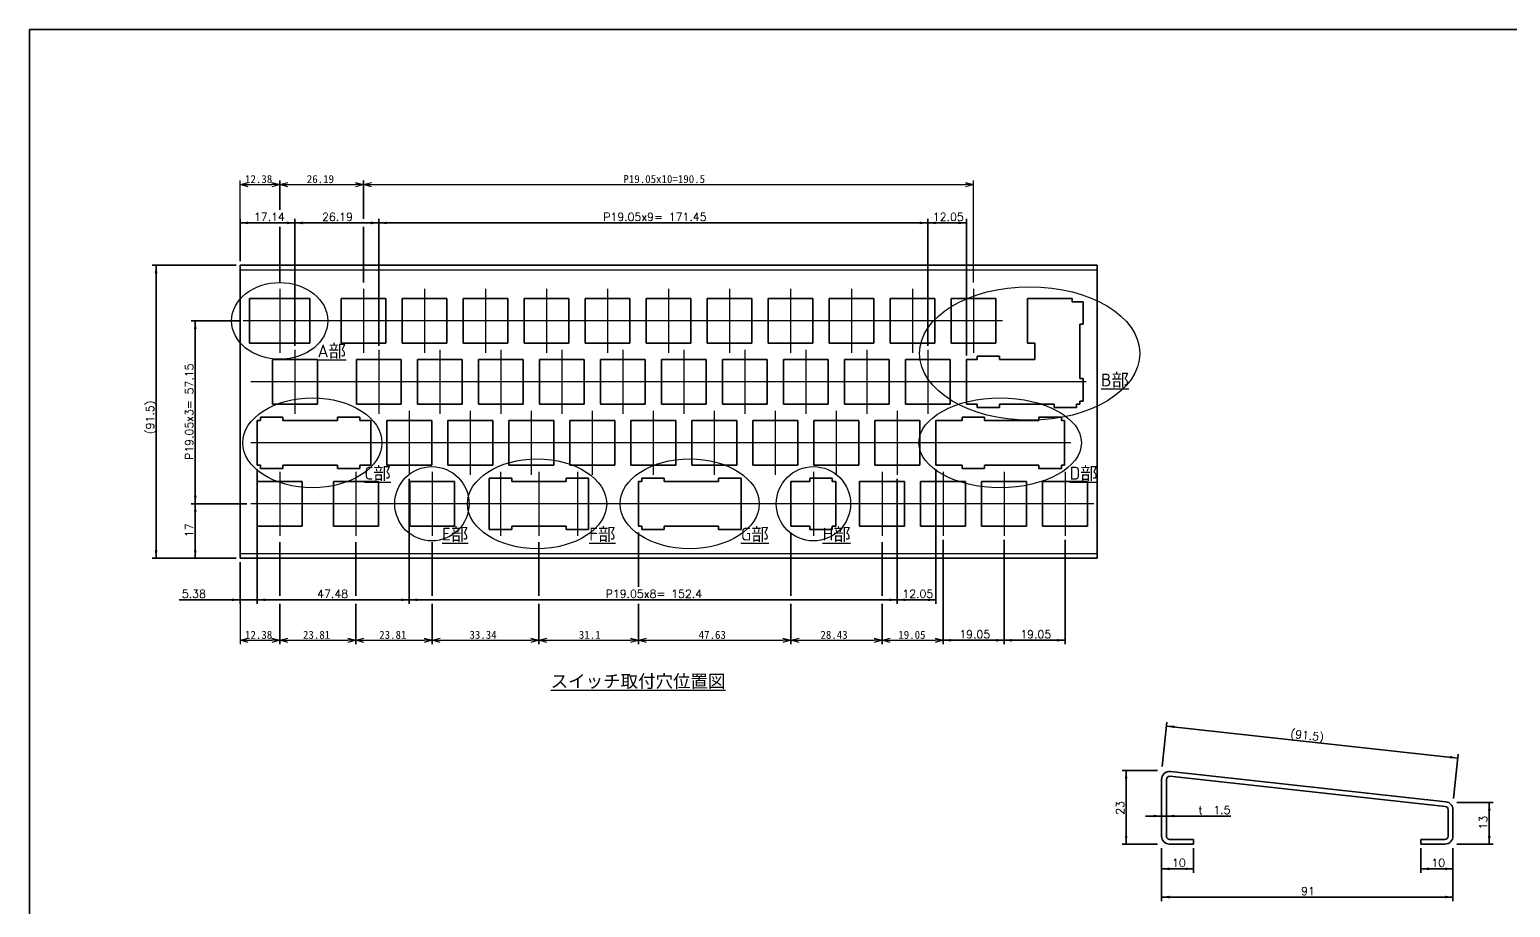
# Model space of a CAD drawing. Header units: millimetres. Extents: x 20 to 821, y 20 to 574.
# Drawn here: x 20 to 482.4, y 299.7 to 574 of the extents above; entities that cross this region are included whole.
import ezdxf
from ezdxf.enums import TextEntityAlignment as Align
from ezdxf.lldxf.tags import DXFTag

# ---------------------------------------------------------------- set-up
doc = ezdxf.new("R2010")
doc.units = ezdxf.units.MM
for name, color, linetype in [('Default', 7, 'Continuous'), ('DV1_0', 7, 'Continuous'), ('DV1_1', 7, 'Continuous'), ('DV1_Dimention', 7, 'Continuous')]:
    doc.layers.add(name, color=color, linetype=linetype)
doc.styles.add('SEACAD_txt_shx', font='txt.shx', dxfattribs={"width": 0.94})
tags = doc.linetypes.add('CENTER2', pattern=[28.575, 19.05, -3.175, 3.175, -3.175]).pattern_tags.tags
tags[10:11] = [DXFTag(74, 4), DXFTag(75, 0), DXFTag(340, '0'), DXFTag(46, 0.0), DXFTag(50, 0.0), DXFTag(44, 0.0), DXFTag(45, 0.0)]
tags[8:9] = [DXFTag(74, 4), DXFTag(75, 0), DXFTag(340, '0'), DXFTag(46, 0.0), DXFTag(50, 0.0), DXFTag(44, 0.0), DXFTag(45, 0.0)]
tags[6:7] = [DXFTag(74, 4), DXFTag(75, 0), DXFTag(340, '0'), DXFTag(46, 0.0), DXFTag(50, 0.0), DXFTag(44, 0.0), DXFTag(45, 0.0)]
tags[4:5] = [DXFTag(74, 4), DXFTag(75, 0), DXFTag(340, '0'), DXFTag(46, 0.0), DXFTag(50, 0.0), DXFTag(44, 0.0), DXFTag(45, 0.0)]
tags = doc.linetypes.add('HIDDEN2', pattern=[4.7625, 3.175, -1.5875]).pattern_tags.tags
tags[6:7] = [DXFTag(74, 4), DXFTag(75, 0), DXFTag(340, '0'), DXFTag(46, 0.0), DXFTag(50, 0.0), DXFTag(44, 0.0), DXFTag(45, 0.0)]
tags[4:5] = [DXFTag(74, 4), DXFTag(75, 0), DXFTag(340, '0'), DXFTag(46, 0.0), DXFTag(50, 0.0), DXFTag(44, 0.0), DXFTag(45, 0.0)]
tags = doc.linetypes.add('PHANTOM2', pattern=[31.75, 15.875, -3.175, 3.175, -3.175, 3.175, -3.175]).pattern_tags.tags
tags[14:15] = [DXFTag(74, 4), DXFTag(75, 0), DXFTag(340, '0'), DXFTag(46, 0.0), DXFTag(50, 0.0), DXFTag(44, 0.0), DXFTag(45, 0.0)]
tags[12:13] = [DXFTag(74, 4), DXFTag(75, 0), DXFTag(340, '0'), DXFTag(46, 0.0), DXFTag(50, 0.0), DXFTag(44, 0.0), DXFTag(45, 0.0)]
tags[10:11] = [DXFTag(74, 4), DXFTag(75, 0), DXFTag(340, '0'), DXFTag(46, 0.0), DXFTag(50, 0.0), DXFTag(44, 0.0), DXFTag(45, 0.0)]
tags[8:9] = [DXFTag(74, 4), DXFTag(75, 0), DXFTag(340, '0'), DXFTag(46, 0.0), DXFTag(50, 0.0), DXFTag(44, 0.0), DXFTag(45, 0.0)]
tags[6:7] = [DXFTag(74, 4), DXFTag(75, 0), DXFTag(340, '0'), DXFTag(46, 0.0), DXFTag(50, 0.0), DXFTag(44, 0.0), DXFTag(45, 0.0)]
tags[4:5] = [DXFTag(74, 4), DXFTag(75, 0), DXFTag(340, '0'), DXFTag(46, 0.0), DXFTag(50, 0.0), DXFTag(44, 0.0), DXFTag(45, 0.0)]
doc.dimstyles.new('ISO-25', dxfattribs={"dimtxt": 2.5, "dimasz": 2.5, "dimexe": 1.25, "dimexo": 0.625, "dimtad": 1, "dimtxsty": 'Standard', "dimcen": 2.5, "dimadec": 0, "dimazin": 0, "dimtfac": 1, "dimtmove": 0, "dimatfit": 3, "dimfxl": 1, "dimarcsym": 0})

# ---------------------------------------------------------------- blocks, each defined once
blk = doc.blocks.new('DMBLK8')
at = {"layer": 'DV1_Dimention', "linetype": 'Continuous', "lineweight": 35}
for points in [[(326.81, 382.76), (326.81, 383.6), (324.31, 383.18)], [(340.86, 382.76), (343.36, 383.18), (340.86, 383.6)]]:
    blk.add_hatch(color=4, dxfattribs=at).paths.add_polyline_path(points)
at = {"layer": 'DV1_Dimention', "color": 4, "linetype": 'Continuous', "lineweight": 35}
for p, q in [((324.31, 414.58), (324.31, 381.93)), ((343.36, 414.58), (343.36, 381.93)), ((324.31, 383.18), (343.36, 383.18))]:
    blk.add_line(p, q, dxfattribs=at)
at = {"layer": 'DV1_Dimention', "color": 4, "linetype": 'Continuous', "lineweight": 35, "style": 'SEACAD_txt_shx'}
blk.add_text('19.05', height=2.5, dxfattribs=at).set_placement((329.39, 386.3), align=Align.TOP_LEFT)
blk = doc.blocks.new('DMBLK9')
at = {"layer": 'DV1_Dimention', "linetype": 'Continuous', "lineweight": 35}
for points in [[(307.76, 382.76), (307.76, 383.6), (305.26, 383.18)], [(321.81, 382.76), (324.31, 383.18), (321.81, 383.6)]]:
    blk.add_hatch(color=4, dxfattribs=at).paths.add_polyline_path(points)
at = {"layer": 'DV1_Dimention', "color": 4, "linetype": 'Continuous', "lineweight": 35}
for p, q in [((305.26, 414.58), (305.26, 381.93)), ((324.31, 414.58), (324.31, 381.93)), ((305.26, 383.18), (324.31, 383.18))]:
    blk.add_line(p, q, dxfattribs=at)
at = {"layer": 'DV1_Dimention', "color": 4, "linetype": 'Continuous', "lineweight": 35, "style": 'SEACAD_txt_shx'}
blk.add_text('19.05', height=2.5, dxfattribs=at).set_placement((310.34, 386.3), align=Align.TOP_LEFT)
blk = doc.blocks.new('DMBLK10')
at = {"layer": 'DV1_Dimention', "linetype": 'Continuous', "lineweight": 35}
for points in [[(293.48, 396.23), (290.98, 395.82), (293.48, 395.4)], [(300.53, 396.23), (300.53, 395.4), (303.03, 395.82)]]:
    blk.add_hatch(color=4, dxfattribs=at).paths.add_polyline_path(points)
at = {"layer": 'DV1_Dimention', "color": 4, "linetype": 'Continuous', "lineweight": 35}
for p, q in [((303.03, 436.63), (303.03, 394.57)), ((290.98, 395.82), (303.03, 395.82))]:
    blk.add_line(p, q, dxfattribs=at)
at = {"layer": 'DV1_Dimention', "color": 4, "linetype": 'Continuous', "lineweight": 35, "style": 'SEACAD_txt_shx'}
blk.add_text('12.05', height=2.5, dxfattribs=at).set_placement((292.56, 398.94), align=Align.TOP_LEFT)
blk = doc.blocks.new('DMBLK11')
at = {"layer": 'DV1_Dimention', "linetype": 'Continuous', "lineweight": 35}
for points in [[(141.08, 395.4), (141.08, 396.23), (138.58, 395.82)], [(288.48, 395.4), (290.98, 395.82), (288.48, 396.23)]]:
    blk.add_hatch(color=4, dxfattribs=at).paths.add_polyline_path(points)
at = {"layer": 'DV1_Dimention', "color": 4, "linetype": 'Continuous', "lineweight": 35}
for p, q in [((138.58, 433.63), (138.58, 394.57)), ((290.98, 433.63), (290.98, 394.57)), ((138.58, 395.82), (290.98, 395.82))]:
    blk.add_line(p, q, dxfattribs=at)
at = {"layer": 'DV1_Dimention', "color": 4, "linetype": 'Continuous', "lineweight": 35, "style": 'SEACAD_txt_shx'}
for s, p in [('P19.05x8= ', (199.91, 398.94)), ('152.4', (220.38, 398.94))]:
    blk.add_text(s, height=2.5, dxfattribs=at).set_placement(p, align=Align.TOP_LEFT)
blk = doc.blocks.new('DMBLK12')
at = {"layer": 'DV1_Dimention', "linetype": 'Continuous', "lineweight": 35}
for points in [[(93.59, 396.23), (91.09, 395.82), (93.59, 395.4)], [(136.08, 396.23), (136.08, 395.4), (138.58, 395.82)]]:
    blk.add_hatch(color=4, dxfattribs=at).paths.add_polyline_path(points)
at = {"layer": 'DV1_Dimention', "color": 4, "linetype": 'Continuous', "lineweight": 35}
for p, q in [((138.58, 433.63), (138.58, 394.57)), ((91.09, 395.82), (138.58, 395.82))]:
    blk.add_line(p, q, dxfattribs=at)
at = {"layer": 'DV1_Dimention', "color": 4, "linetype": 'Continuous', "lineweight": 35, "style": 'SEACAD_txt_shx'}
blk.add_text('47.48', height=2.5, dxfattribs=at).set_placement((109.81, 398.94), align=Align.TOP_LEFT)
blk = doc.blocks.new('DMBLK13')
at = {"layer": 'DV1_Dimention', "linetype": 'Continuous', "lineweight": 35}
for points in [[(83.21, 395.4), (85.71, 395.82), (83.21, 396.23)], [(93.59, 395.4), (93.59, 396.23), (91.09, 395.82)]]:
    blk.add_hatch(color=4, dxfattribs=at).paths.add_polyline_path(points)
at = {"layer": 'DV1_Dimention', "color": 4, "linetype": 'Continuous', "lineweight": 35}
for p, q in [((91.09, 436.63), (91.09, 394.57)), ((85.71, 407.58), (85.71, 394.57)), ((96.09, 395.82), (66.67, 395.82))]:
    blk.add_line(p, q, dxfattribs=at)
at = {"layer": 'DV1_Dimention', "color": 4, "linetype": 'Continuous', "lineweight": 35, "style": 'SEACAD_txt_shx'}
blk.add_text('5.38', height=2.5, dxfattribs=at).set_placement((67.55, 398.94), align=Align.TOP_LEFT)
blk = doc.blocks.new('DMBLK55')
at = {"layer": 'DV1_Dimention', "linetype": 'Continuous', "lineweight": 35}
for points in [[(303, 514.01), (300.5, 513.59), (303, 513.18)], [(310.05, 514.01), (310.05, 513.18), (312.55, 513.59)]]:
    blk.add_hatch(color=4, dxfattribs=at).paths.add_polyline_path(points)
at = {"layer": 'DV1_Dimention', "color": 4, "linetype": 'Continuous', "lineweight": 35}
for p, q in [((300.5, 475.18), (300.5, 514.84)), ((300.5, 513.59), (312.55, 513.59)), ((312.55, 472.18), (312.55, 514.84))]:
    blk.add_line(p, q, dxfattribs=at)
at = {"layer": 'DV1_Dimention', "color": 4, "linetype": 'Continuous', "lineweight": 35, "style": 'SEACAD_txt_shx'}
blk.add_text('12.05', height=2.5, dxfattribs=at).set_placement((302.08, 516.72), align=Align.TOP_LEFT)
blk = doc.blocks.new('DMBLK56')
at = {"layer": 'DV1_Dimention', "linetype": 'Continuous', "lineweight": 35}
for points in [[(371.02, 328.68), (371.02, 327.85), (373.52, 328.26)], [(377.52, 328.68), (375.02, 328.26), (377.52, 327.85)]]:
    blk.add_hatch(color=4, dxfattribs=at).paths.add_polyline_path(points)
at = {"layer": 'DV1_Dimention', "color": 4, "linetype": 'Continuous', "lineweight": 35}
blk.add_line((368.52, 328.26), (395.18, 328.26), dxfattribs=at)
at = {"layer": 'DV1_Dimention', "color": 4, "linetype": 'Continuous', "lineweight": 35, "style": 'SEACAD_txt_shx'}
for s, p in [('t ', (385.05, 331.39)), ('1.5', (389.68, 331.39))]:
    blk.add_text(s, height=2.5, dxfattribs=at).set_placement(p, align=Align.TOP_LEFT)
blk = doc.blocks.new('DMBLK65')
at = {"layer": 'DV1_Dimention', "linetype": 'Continuous', "lineweight": 35}
for points in [[(377.58, 356.53), (375.05, 356.39), (377.49, 355.7)], [(463.61, 347.08), (463.52, 346.25), (466.05, 346.39)]]:
    blk.add_hatch(color=4, dxfattribs=at).paths.add_polyline_path(points)
at = {"layer": 'DV1_Dimention', "color": 4, "linetype": 'Continuous', "lineweight": 35}
for p, q in [((373.66, 343.72), (375.19, 357.63)), ((375.05, 356.39), (466.05, 346.39)), ((464.66, 333.72), (466.19, 347.63))]:
    blk.add_line(p, q, dxfattribs=at)
at = {"layer": 'DV1_Dimention', "color": 4, "linetype": 'Continuous', "lineweight": 35, "style": 'SEACAD_txt_shx'}
blk.add_text('(91.5) ', height=2.5, rotation=353.7289, dxfattribs=at).set_placement((413.9, 355.27), align=Align.TOP_LEFT)
blk = doc.blocks.new('DMBLK67')
at = {"layer": 'DV1_Dimention', "linetype": 'Continuous', "lineweight": 35}
for points in [[(59.07, 497.88), (59.91, 497.88), (59.49, 500.38)], [(59.07, 411.33), (59.49, 408.83), (59.91, 411.33)]]:
    blk.add_hatch(color=4, dxfattribs=at).paths.add_polyline_path(points)
at = {"layer": 'DV1_Dimention', "color": 4, "linetype": 'Continuous', "lineweight": 35}
for p, q in [((84.46, 500.38), (58.24, 500.38)), ((59.49, 408.83), (59.49, 500.38)), ((84.46, 408.83), (58.24, 408.83))]:
    blk.add_line(p, q, dxfattribs=at)
at = {"layer": 'DV1_Dimention', "color": 4, "linetype": 'Continuous', "lineweight": 35, "style": 'SEACAD_txt_shx'}
blk.add_text('(91.5) ', height=2.5, rotation=90, dxfattribs=at).set_placement((56.36, 447.57), align=Align.TOP_LEFT)
blk = doc.blocks.new('DMBLK68')
at = {"layer": 'DV1_Dimention', "linetype": 'Continuous', "lineweight": 35}
for points in [[(376.02, 302.52), (376.02, 303.36), (373.52, 302.94)], [(462.02, 302.52), (464.52, 302.94), (462.02, 303.36)]]:
    blk.add_hatch(color=4, dxfattribs=at).paths.add_polyline_path(points)
at = {"layer": 'DV1_Dimention', "color": 4, "linetype": 'Continuous', "lineweight": 35}
for p, q in [((373.52, 318.23), (373.52, 301.69)), ((464.52, 318.23), (464.52, 301.69)), ((373.52, 302.94), (464.52, 302.94))]:
    blk.add_line(p, q, dxfattribs=at)
at = {"layer": 'DV1_Dimention', "color": 4, "linetype": 'Continuous', "lineweight": 35, "style": 'SEACAD_txt_shx'}
blk.add_text('91', height=2.5, dxfattribs=at).set_placement((417.1, 306.06), align=Align.TOP_LEFT)
blk = doc.blocks.new('DMBLK69')
at = {"layer": 'DV1_Dimention', "linetype": 'Continuous', "lineweight": 35}
for points in [[(457.02, 311.34), (457.02, 312.18), (454.52, 311.76)], [(462.02, 311.34), (464.52, 311.76), (462.02, 312.18)]]:
    blk.add_hatch(color=4, dxfattribs=at).paths.add_polyline_path(points)
at = {"layer": 'DV1_Dimention', "color": 4, "linetype": 'Continuous', "lineweight": 35}
for p, q in [((454.52, 318.23), (454.52, 310.51)), ((464.52, 318.23), (464.52, 310.51)), ((464.52, 311.76), (454.52, 311.76))]:
    blk.add_line(p, q, dxfattribs=at)
at = {"layer": 'DV1_Dimention', "color": 4, "linetype": 'Continuous', "lineweight": 35, "style": 'SEACAD_txt_shx'}
blk.add_text('10', height=2.5, dxfattribs=at).set_placement((457.79, 314.89), align=Align.TOP_LEFT)
blk = doc.blocks.new('DMBLK70')
at = {"layer": 'DV1_Dimention', "linetype": 'Continuous', "lineweight": 35}
for points in [[(376.02, 311.34), (376.02, 312.18), (373.52, 311.76)], [(381.02, 311.34), (383.52, 311.76), (381.02, 312.18)]]:
    blk.add_hatch(color=4, dxfattribs=at).paths.add_polyline_path(points)
at = {"layer": 'DV1_Dimention', "color": 4, "linetype": 'Continuous', "lineweight": 35}
for p, q in [((373.52, 318.23), (373.52, 310.51)), ((383.52, 318.23), (383.52, 310.51)), ((373.52, 311.76), (383.52, 311.76))]:
    blk.add_line(p, q, dxfattribs=at)
at = {"layer": 'DV1_Dimention', "color": 4, "linetype": 'Continuous', "lineweight": 35, "style": 'SEACAD_txt_shx'}
blk.add_text('10', height=2.5, dxfattribs=at).set_placement((376.79, 314.89), align=Align.TOP_LEFT)
blk = doc.blocks.new('DMBLK71')
at = {"layer": 'DV1_Dimention', "linetype": 'Continuous', "lineweight": 35}
for points in [[(476.27, 329.98), (475.85, 332.48), (475.44, 329.98)], [(476.27, 321.98), (475.44, 321.98), (475.85, 319.48)]]:
    blk.add_hatch(color=4, dxfattribs=at).paths.add_polyline_path(points)
at = {"layer": 'DV1_Dimention', "color": 4, "linetype": 'Continuous', "lineweight": 35}
for p, q in [((465.77, 332.48), (477.1, 332.48)), ((475.85, 319.48), (475.85, 332.48)), ((465.77, 319.48), (477.1, 319.48))]:
    blk.add_line(p, q, dxfattribs=at)
at = {"layer": 'DV1_Dimention', "color": 4, "linetype": 'Continuous', "lineweight": 35, "style": 'SEACAD_txt_shx'}
blk.add_text('13', height=2.5, rotation=90, dxfattribs=at).set_placement((472.73, 324.06), align=Align.TOP_LEFT)
blk = doc.blocks.new('DMBLK72')
at = {"layer": 'DV1_Dimention', "linetype": 'Continuous', "lineweight": 35}
for points in [[(362.03, 339.98), (362.87, 339.98), (362.45, 342.48)], [(362.03, 321.98), (362.45, 319.48), (362.87, 321.98)]]:
    blk.add_hatch(color=4, dxfattribs=at).paths.add_polyline_path(points)
at = {"layer": 'DV1_Dimention', "color": 4, "linetype": 'Continuous', "lineweight": 35}
for p, q in [((372.27, 342.48), (361.2, 342.48)), ((362.45, 319.48), (362.45, 342.48)), ((372.27, 319.48), (361.2, 319.48))]:
    blk.add_line(p, q, dxfattribs=at)
at = {"layer": 'DV1_Dimention', "color": 4, "linetype": 'Continuous', "lineweight": 35, "style": 'SEACAD_txt_shx'}
blk.add_text('23', height=2.5, rotation=90, dxfattribs=at).set_placement((359.32, 328.66), align=Align.TOP_LEFT)
blk = doc.blocks.new('DMBLK73')
at = {"layer": 'DV1_Dimention', "linetype": 'Continuous', "lineweight": 35}
for points in [[(71.31, 480.48), (72.14, 480.48), (71.72, 482.98)], [(71.31, 428.33), (71.72, 425.83), (72.14, 428.33)]]:
    blk.add_hatch(color=4, dxfattribs=at).paths.add_polyline_path(points)
at = {"layer": 'DV1_Dimention', "color": 4, "linetype": 'Continuous', "lineweight": 35}
for p, q in [((85.46, 482.98), (70.47, 482.98)), ((71.72, 425.83), (71.72, 482.98)), ((87.84, 425.83), (70.47, 425.83))]:
    blk.add_line(p, q, dxfattribs=at)
at = {"layer": 'DV1_Dimention', "color": 4, "linetype": 'Continuous', "lineweight": 35, "style": 'SEACAD_txt_shx'}
for s, p in [('57.15', (68.6, 460.01)), ('P19.05x3= ', (68.6, 439.55))]:
    blk.add_text(s, height=2.5, rotation=90, dxfattribs=at).set_placement(p, align=Align.TOP_LEFT)
blk = doc.blocks.new('DMBLK74')
at = {"layer": 'DV1_Dimention', "linetype": 'Continuous', "lineweight": 35}
for points in [[(71.31, 423.33), (72.14, 423.33), (71.72, 425.83)], [(71.31, 411.33), (71.72, 408.83), (72.14, 411.33)]]:
    blk.add_hatch(color=4, dxfattribs=at).paths.add_polyline_path(points)
at = {"layer": 'DV1_Dimention', "color": 4, "linetype": 'Continuous', "lineweight": 35}
for p, q in [((87.84, 425.83), (70.47, 425.83)), ((71.72, 408.83), (71.72, 425.83)), ((84.46, 408.83), (70.47, 408.83))]:
    blk.add_line(p, q, dxfattribs=at)
at = {"layer": 'DV1_Dimention', "color": 4, "linetype": 'Continuous', "lineweight": 35, "style": 'SEACAD_txt_shx'}
blk.add_text('17', height=2.5, rotation=90, dxfattribs=at).set_placement((68.6, 415.41), align=Align.TOP_LEFT)
blk = doc.blocks.new('DMBLK75')
at = {"layer": 'DV1_Dimention', "linetype": 'Continuous', "lineweight": 35}
for points in [[(131.55, 514.01), (129.05, 513.59), (131.55, 513.18)], [(298, 514.01), (298, 513.18), (300.5, 513.59)]]:
    blk.add_hatch(color=4, dxfattribs=at).paths.add_polyline_path(points)
at = {"layer": 'DV1_Dimention', "color": 4, "linetype": 'Continuous', "lineweight": 35}
for p, q in [((129.05, 475.18), (129.05, 514.84)), ((129.05, 513.59), (300.5, 513.59)), ((300.5, 475.18), (300.5, 514.84))]:
    blk.add_line(p, q, dxfattribs=at)
at = {"layer": 'DV1_Dimention', "color": 4, "linetype": 'Continuous', "lineweight": 35, "style": 'SEACAD_txt_shx'}
for s, p in [('P19.05x9= ', (199.15, 516.72)), ('171.45', (219.61, 516.72))]:
    blk.add_text(s, height=2.5, dxfattribs=at).set_placement(p, align=Align.TOP_LEFT)
blk = doc.blocks.new('DMBLK76')
at = {"layer": 'DV1_Dimention', "linetype": 'Continuous', "lineweight": 35}
for points in [[(105.36, 514.01), (102.86, 513.59), (105.36, 513.18)], [(126.55, 514.01), (126.55, 513.18), (129.05, 513.59)]]:
    blk.add_hatch(color=4, dxfattribs=at).paths.add_polyline_path(points)
at = {"layer": 'DV1_Dimention', "color": 4, "linetype": 'Continuous', "lineweight": 35}
for p, q in [((102.86, 475.18), (102.86, 514.84)), ((102.86, 513.59), (129.05, 513.59)), ((129.05, 475.18), (129.05, 514.84))]:
    blk.add_line(p, q, dxfattribs=at)
at = {"layer": 'DV1_Dimention', "color": 4, "linetype": 'Continuous', "lineweight": 35, "style": 'SEACAD_txt_shx'}
blk.add_text('26.19', height=2.5, dxfattribs=at).set_placement((111.32, 516.72), align=Align.TOP_LEFT)
blk = doc.blocks.new('DMBLK77')
at = {"layer": 'DV1_Dimention', "linetype": 'Continuous', "lineweight": 35}
for points in [[(88.21, 514.01), (85.71, 513.59), (88.21, 513.18)], [(100.36, 514.01), (100.36, 513.18), (102.86, 513.59)]]:
    blk.add_hatch(color=4, dxfattribs=at).paths.add_polyline_path(points)
at = {"layer": 'DV1_Dimention', "color": 4, "linetype": 'Continuous', "lineweight": 35}
for p, q in [((85.71, 501.63), (85.71, 514.84)), ((85.71, 513.59), (102.86, 513.59)), ((102.86, 475.18), (102.86, 514.84))]:
    blk.add_line(p, q, dxfattribs=at)
at = {"layer": 'DV1_Dimention', "color": 4, "linetype": 'Continuous', "lineweight": 35, "style": 'SEACAD_txt_shx'}
blk.add_text('17.14', height=2.5, dxfattribs=at).set_placement((90.05, 516.72), align=Align.TOP_LEFT)
blk = doc.blocks.new('SE1')
at = {"layer": 'DV1_0', "color": 7, "linetype": 'Continuous', "lineweight": 35}
blk.add_line((347.98, 480.46), (347.98, 481.98), dxfattribs=at)
at = {"layer": 'DV1_1', "color": 7, "linetype": 'Continuous', "lineweight": 35}
for p, q in [((331.6, 489.98), (345.6, 489.98)), ((331.6, 475.98), (331.6, 489.98)), ((345.6, 489.98), (345.6, 488.98)), ((345.6, 488.98), (348.98, 488.98)), ((348.98, 488.98), (348.98, 481.98)), ((347.98, 481.98), (347.98, 464.93)), ((348.98, 481.98), (347.98, 481.98)), ((315.95, 471.93), (322.95, 471.93)), ((315.95, 470.93), (315.95, 471.93)), ((322.95, 471.93), (322.95, 470.93)), ((333.98, 475.98), (331.6, 475.98)), ((333.98, 470.93), (333.98, 475.98)), ((312.55, 470.93), (315.95, 470.93)), ((312.55, 456.93), (312.55, 470.93)), ((322.95, 470.93), (333.98, 470.93)), ((347.98, 464.93), (348.98, 464.93)), ((348.98, 464.93), (348.98, 457.93)), ((347.98, 457.93), (347.98, 456.93)), ((348.98, 457.93), (347.98, 457.93)), ((315.95, 456.93), (312.55, 456.93)), ((315.95, 455.93), (315.95, 456.93)), ((322.95, 455.93), (315.95, 455.93)), ((322.95, 456.93), (322.95, 455.93)), ((339.98, 456.93), (322.95, 456.93)), ((339.98, 455.93), (339.98, 456.93)), ((346.98, 455.93), (339.98, 455.93)), ((346.98, 456.93), (346.98, 455.93)), ((347.98, 456.93), (346.98, 456.93))]:
    blk.add_line(p, q, dxfattribs=at)
blk = doc.blocks.new('SE')
at = {"layer": 'Default'}
blk.add_blockref('SE1', (0, 0), dxfattribs=at)
blk = doc.blocks.new('SE3')
at = {"layer": 'DV1_1', "color": 7, "linetype": 'Continuous', "lineweight": 35}
for p, q in [((91.09, 451.88), (92.09, 451.88)), ((91.09, 437.88), (91.09, 451.88)), ((92.09, 452.88), (99.09, 452.88)), ((92.09, 451.88), (92.09, 452.88)), ((99.09, 452.88), (99.09, 451.88)), ((99.09, 451.88), (116.13, 451.88)), ((116.13, 451.88), (116.13, 452.88)), ((116.13, 452.88), (123.13, 452.88)), ((123.13, 452.88), (123.13, 451.88)), ((123.13, 451.88), (126.53, 451.88)), ((126.53, 451.88), (126.53, 437.88)), ((92.09, 437.88), (91.09, 437.88)), ((92.09, 436.88), (92.09, 437.88)), ((99.09, 436.88), (92.09, 436.88)), ((99.09, 437.88), (99.09, 436.88)), ((116.13, 437.88), (99.09, 437.88)), ((116.13, 436.88), (116.13, 437.88)), ((123.13, 436.88), (116.13, 436.88)), ((123.13, 437.88), (123.13, 436.88)), ((126.53, 437.88), (123.13, 437.88))]:
    blk.add_line(p, q, dxfattribs=at)
blk = doc.blocks.new('SE2')
at = {"layer": 'Default'}
blk.add_blockref('SE3', (0, 0), dxfattribs=at)
blk = doc.blocks.new('SE5')
at = {"layer": 'DV1_1', "color": 7, "linetype": 'Continuous', "lineweight": 35}
for p, q in [((303.03, 437.88), (303.03, 451.88)), ((303.03, 451.88), (311.19, 451.88)), ((311.19, 452.88), (318.19, 452.88)), ((311.19, 451.88), (311.19, 452.88)), ((318.19, 452.88), (318.19, 451.88)), ((318.19, 451.88), (335.22, 451.88)), ((335.22, 452.88), (342.22, 452.88)), ((335.22, 451.88), (335.22, 452.88)), ((342.22, 452.88), (342.22, 451.88)), ((342.22, 451.88), (343.22, 451.88)), ((343.22, 451.88), (343.22, 437.88)), ((311.19, 437.88), (303.03, 437.88)), ((311.19, 436.88), (311.19, 437.88)), ((318.19, 436.88), (311.19, 436.88)), ((318.19, 437.88), (318.19, 436.88)), ((335.22, 437.88), (318.19, 437.88)), ((335.22, 436.88), (335.22, 437.88)), ((342.22, 436.88), (335.22, 436.88)), ((342.22, 437.88), (342.22, 436.88)), ((343.22, 437.88), (342.22, 437.88))]:
    blk.add_line(p, q, dxfattribs=at)
blk = doc.blocks.new('SE4')
at = {"layer": 'Default'}
blk.add_blockref('SE5', (0, 0), dxfattribs=at)
blk = doc.blocks.new('SE7')
at = {"layer": 'DV1_1', "color": 7, "linetype": 'Continuous', "lineweight": 35}
for p, q in [((163.56, 433.83), (170.56, 433.83)), ((163.56, 417.83), (163.56, 433.83)), ((170.56, 433.83), (170.56, 432.83)), ((187.56, 432.83), (170.56, 432.83)), ((187.56, 433.83), (187.56, 432.83)), ((194.56, 433.83), (187.56, 433.83)), ((194.56, 417.83), (194.56, 433.83)), ((170.56, 417.83), (163.56, 417.83)), ((170.56, 418.83), (170.56, 417.83)), ((187.56, 418.83), (170.56, 418.83)), ((187.56, 418.83), (187.56, 417.83)), ((187.56, 417.83), (194.56, 417.83))]:
    blk.add_line(p, q, dxfattribs=at)
blk = doc.blocks.new('SE6')
at = {"layer": 'Default'}
blk.add_blockref('SE7', (0, 0), dxfattribs=at)
blk = doc.blocks.new('SE9')
at = {"layer": 'DV1_1', "color": 7, "linetype": 'Continuous', "lineweight": 35}
for p, q in [((210.16, 418.83), (210.16, 432.83)), ((210.16, 432.83), (211.16, 432.83)), ((211.16, 433.83), (218.16, 433.83)), ((211.16, 432.83), (211.16, 433.83)), ((218.16, 433.83), (218.16, 432.83)), ((218.16, 432.83), (235.18, 432.83)), ((235.18, 433.83), (242.18, 433.83)), ((235.18, 432.83), (235.18, 433.83)), ((242.18, 433.83), (242.18, 417.83)), ((211.16, 418.83), (210.16, 418.83)), ((211.16, 417.83), (211.16, 418.83)), ((218.16, 417.83), (211.16, 417.83)), ((218.16, 418.83), (218.16, 417.83)), ((235.18, 418.83), (218.16, 418.83)), ((235.18, 417.83), (235.18, 418.83)), ((242.18, 417.83), (235.18, 417.83))]:
    blk.add_line(p, q, dxfattribs=at)
blk = doc.blocks.new('SE8')
at = {"layer": 'Default'}
blk.add_blockref('SE9', (0, 0), dxfattribs=at)
blk = doc.blocks.new('SE11')
at = {"layer": 'DV1_1', "color": 7, "linetype": 'Continuous', "lineweight": 35}
for p, q in [((257.78, 418.83), (257.78, 432.83)), ((257.78, 432.83), (263.66, 432.83)), ((263.66, 433.83), (270.66, 433.83)), ((263.66, 432.83), (263.66, 433.83)), ((270.66, 433.83), (270.66, 432.83)), ((270.66, 432.83), (271.78, 432.83)), ((271.78, 432.83), (271.78, 418.83)), ((263.66, 418.83), (257.78, 418.83)), ((263.66, 417.83), (263.66, 418.83)), ((270.66, 417.83), (263.66, 417.83)), ((270.66, 418.83), (270.66, 417.83)), ((271.78, 418.83), (270.66, 418.83))]:
    blk.add_line(p, q, dxfattribs=at)
blk = doc.blocks.new('SE10')
at = {"layer": 'Default'}
blk.add_blockref('SE11', (0, 0), dxfattribs=at)

msp = doc.modelspace()

# ---------------------------------------------------------------- linework, layer by layer
at = {"color": 4, "linetype": 'Continuous', "lineweight": 25}
for p, q in [((85.714, 525.584), (88.214, 526.253)), ((88.214, 524.914), (85.714, 525.584)), ((85.714, 525.584), (88.214, 525.584)), ((95.595, 526.253), (98.095, 525.584)), ((98.095, 525.584), (95.595, 524.914)), ((98.095, 525.584), (95.595, 525.584)), ((98.095, 525.584), (100.595, 526.253)), ((100.595, 524.914), (98.095, 525.584)), ((98.095, 525.584), (100.595, 525.584)), ((121.789, 526.253), (124.289, 525.584)), ((124.289, 525.584), (121.789, 524.914)), ((124.289, 525.584), (121.789, 525.584)), ((124.289, 525.584), (126.789, 526.253)), ((126.789, 524.914), (124.289, 525.584)), ((124.289, 525.584), (126.789, 525.584)), ((312.289, 526.253), (314.789, 525.584)), ((314.789, 525.584), (312.289, 524.914)), ((314.789, 525.584), (312.289, 525.584)), ((85.714, 383.179), (88.214, 383.849)), ((95.595, 383.849), (98.095, 383.179)), ((98.095, 383.179), (100.595, 383.849)), ((119.407, 383.849), (121.907, 383.179)), ((121.907, 383.179), (124.407, 383.849)), ((143.22, 383.849), (145.72, 383.179)), ((145.72, 383.179), (148.22, 383.849)), ((176.557, 383.849), (179.057, 383.179)), ((179.057, 383.179), (181.557, 383.849)), ((207.657, 383.849), (210.157, 383.179)), ((210.157, 383.179), (212.657, 383.849)), ((255.282, 383.849), (257.782, 383.179)), ((257.782, 383.179), (260.282, 383.849)), ((283.714, 383.849), (286.214, 383.179)), ((286.214, 383.179), (288.714, 383.849)), ((302.764, 383.849), (305.264, 383.179)), ((88.214, 382.509), (85.714, 383.179)), ((85.714, 383.179), (88.214, 383.179)), ((98.095, 383.179), (95.595, 382.509)), ((98.095, 383.179), (95.595, 383.179)), ((100.595, 382.509), (98.095, 383.179)), ((98.095, 383.179), (100.595, 383.179)), ((121.907, 383.179), (119.407, 382.509)), ((121.907, 383.179), (119.407, 383.179)), ((124.407, 382.509), (121.907, 383.179)), ((121.907, 383.179), (124.407, 383.179)), ((145.72, 383.179), (143.22, 382.509)), ((145.72, 383.179), (143.22, 383.179)), ((148.22, 382.509), (145.72, 383.179)), ((145.72, 383.179), (148.22, 383.179)), ((179.057, 383.179), (176.557, 382.509)), ((179.057, 383.179), (176.557, 383.179)), ((181.557, 382.509), (179.057, 383.179)), ((179.057, 383.179), (181.557, 383.179)), ((210.157, 383.179), (207.657, 382.509)), ((210.157, 383.179), (207.657, 383.179)), ((212.657, 382.509), (210.157, 383.179)), ((210.157, 383.179), (212.657, 383.179)), ((257.782, 383.179), (255.282, 382.509)), ((257.782, 383.179), (255.282, 383.179)), ((260.282, 382.509), (257.782, 383.179)), ((257.782, 383.179), (260.282, 383.179)), ((286.214, 383.179), (283.714, 382.509)), ((286.214, 383.179), (283.714, 383.179)), ((288.714, 382.509), (286.214, 383.179)), ((286.214, 383.179), (288.714, 383.179)), ((305.264, 383.179), (302.764, 382.509)), ((305.264, 383.179), (302.764, 383.179))]:
    msp.add_line(p, q, dxfattribs=at)
at = {"layer": 'Default', "color": 7, "linetype": 'Continuous', "lineweight": 35}
for p, q in [((821, 574), (20, 574)), ((20, 574), (20, 20))]:
    msp.add_line(p, q, dxfattribs=at)
at = {"layer": 'DV1_1', "color": 7, "linetype": 'Continuous', "lineweight": 35}
for p, q in [((353.364, 500.381), (85.714, 500.381)), ((85.714, 500.381), (85.714, 408.833)), ((353.364, 408.833), (353.364, 500.381)), ((88.714, 489.983), (107.476, 489.983)), ((88.714, 475.983), (88.714, 489.983)), ((107.476, 489.983), (107.476, 475.983)), ((117.289, 489.983), (131.289, 489.983)), ((117.289, 475.983), (117.289, 489.983)), ((131.289, 489.983), (131.289, 475.983)), ((136.339, 489.983), (150.339, 489.983)), ((136.339, 475.983), (136.339, 489.983)), ((150.339, 489.983), (150.339, 475.983)), ((155.389, 489.983), (169.389, 489.983)), ((155.389, 475.983), (155.389, 489.983)), ((169.389, 489.983), (169.389, 475.983)), ((174.439, 489.983), (188.439, 489.983)), ((174.439, 475.983), (174.439, 489.983)), ((188.439, 489.983), (188.439, 475.983)), ((193.489, 489.983), (207.489, 489.983)), ((193.489, 475.983), (193.489, 489.983)), ((207.489, 489.983), (207.489, 475.983)), ((212.539, 489.983), (226.539, 489.983)), ((212.539, 475.983), (212.539, 489.983)), ((226.539, 489.983), (226.539, 475.983)), ((231.589, 489.983), (245.589, 489.983)), ((231.589, 475.983), (231.589, 489.983)), ((245.589, 489.983), (245.589, 475.983)), ((250.639, 489.983), (264.639, 489.983)), ((250.639, 475.983), (250.639, 489.983)), ((264.639, 489.983), (264.639, 475.983)), ((269.689, 489.983), (283.689, 489.983)), ((269.689, 475.983), (269.689, 489.983)), ((283.689, 489.983), (283.689, 475.983)), ((288.739, 489.983), (302.739, 489.983)), ((288.739, 475.983), (288.739, 489.983)), ((302.739, 489.983), (302.739, 475.983)), ((307.789, 489.983), (321.789, 489.983)), ((307.789, 475.983), (307.789, 489.983)), ((321.789, 489.983), (321.789, 475.983)), ((107.476, 475.983), (88.714, 475.983)), ((131.289, 475.983), (117.289, 475.983)), ((150.339, 475.983), (136.339, 475.983)), ((169.389, 475.983), (155.389, 475.983)), ((188.439, 475.983), (174.439, 475.983)), ((207.489, 475.983), (193.489, 475.983)), ((226.539, 475.983), (212.539, 475.983)), ((245.589, 475.983), (231.589, 475.983)), ((264.639, 475.983), (250.639, 475.983)), ((283.689, 475.983), (269.689, 475.983)), ((302.739, 475.983), (288.739, 475.983)), ((321.789, 475.983), (307.789, 475.983)), ((95.857, 470.933), (109.857, 470.933)), ((95.857, 456.933), (95.857, 470.933)), ((109.857, 470.933), (109.857, 456.933)), ((122.051, 470.933), (136.051, 470.933)), ((122.051, 456.933), (122.051, 470.933)), ((136.051, 470.933), (136.051, 456.933)), ((141.101, 470.933), (155.101, 470.933)), ((141.101, 456.933), (141.101, 470.933)), ((155.101, 470.933), (155.101, 456.933)), ((160.151, 470.933), (174.151, 470.933)), ((160.151, 456.933), (160.151, 470.933)), ((174.151, 470.933), (174.151, 456.933)), ((179.201, 470.933), (193.201, 470.933)), ((179.201, 456.933), (179.201, 470.933)), ((193.201, 470.933), (193.201, 456.933)), ((198.251, 470.933), (212.251, 470.933)), ((198.251, 456.933), (198.251, 470.933)), ((212.251, 470.933), (212.251, 456.933)), ((217.301, 470.933), (231.301, 470.933)), ((217.301, 456.933), (217.301, 470.933)), ((231.301, 470.933), (231.301, 456.933)), ((236.351, 470.933), (250.351, 470.933)), ((236.351, 456.933), (236.351, 470.933)), ((250.351, 470.933), (250.351, 456.933)), ((255.401, 470.933), (269.401, 470.933)), ((255.401, 456.933), (255.401, 470.933)), ((269.401, 470.933), (269.401, 456.933)), ((274.451, 470.933), (288.451, 470.933)), ((274.451, 456.933), (274.451, 470.933)), ((288.451, 470.933), (288.451, 456.933)), ((293.501, 470.933), (307.501, 470.933)), ((293.501, 456.933), (293.501, 470.933)), ((307.501, 470.933), (307.501, 456.933)), ((109.857, 456.933), (95.857, 456.933)), ((136.051, 456.933), (122.051, 456.933)), ((155.101, 456.933), (141.101, 456.933)), ((174.151, 456.933), (160.151, 456.933)), ((193.201, 456.933), (179.201, 456.933)), ((212.251, 456.933), (198.251, 456.933)), ((231.301, 456.933), (217.301, 456.933)), ((250.351, 456.933), (236.351, 456.933)), ((269.401, 456.933), (255.401, 456.933)), ((288.451, 456.933), (274.451, 456.933)), ((307.501, 456.933), (293.501, 456.933)), ((131.576, 451.883), (145.576, 451.883)), ((131.576, 437.883), (131.576, 451.883)), ((145.576, 451.883), (145.576, 437.883)), ((150.626, 451.883), (164.626, 451.883)), ((150.626, 437.883), (150.626, 451.883)), ((164.626, 451.883), (164.626, 437.883)), ((169.676, 451.883), (183.676, 451.883)), ((169.676, 437.883), (169.676, 451.883)), ((183.676, 451.883), (183.676, 437.883)), ((188.726, 451.883), (202.726, 451.883)), ((188.726, 437.883), (188.726, 451.883)), ((202.726, 451.883), (202.726, 437.883)), ((207.776, 451.883), (221.776, 451.883)), ((207.776, 437.883), (207.776, 451.883)), ((221.776, 451.883), (221.776, 437.883)), ((226.826, 451.883), (240.826, 451.883)), ((226.826, 437.883), (226.826, 451.883)), ((240.826, 451.883), (240.826, 437.883)), ((245.876, 451.883), (259.876, 451.883)), ((245.876, 437.883), (245.876, 451.883)), ((259.876, 451.883), (259.876, 437.883)), ((264.926, 451.883), (278.926, 451.883)), ((264.926, 437.883), (264.926, 451.883)), ((278.926, 451.883), (278.926, 437.883)), ((283.976, 451.883), (297.976, 451.883)), ((283.976, 437.883), (283.976, 451.883)), ((297.976, 451.883), (297.976, 437.883)), ((145.576, 437.883), (131.576, 437.883)), ((164.626, 437.883), (150.626, 437.883)), ((183.676, 437.883), (169.676, 437.883)), ((202.726, 437.883), (188.726, 437.883)), ((221.776, 437.883), (207.776, 437.883)), ((240.826, 437.883), (226.826, 437.883)), ((259.876, 437.883), (245.876, 437.883)), ((278.926, 437.883), (264.926, 437.883)), ((297.976, 437.883), (283.976, 437.883)), ((91.095, 432.833), (105.095, 432.833)), ((91.095, 418.833), (91.095, 432.833)), ((105.095, 432.833), (105.095, 418.833)), ((114.907, 432.833), (128.907, 432.833)), ((114.907, 418.833), (114.907, 432.833)), ((128.907, 432.833), (128.907, 418.833)), ((138.72, 432.833), (152.72, 432.833)), ((138.72, 418.833), (138.72, 432.833)), ((152.72, 432.833), (152.72, 418.833)), ((279.214, 432.833), (293.214, 432.833)), ((279.214, 418.833), (279.214, 432.833)), ((293.214, 432.833), (293.214, 418.833)), ((298.264, 432.833), (312.264, 432.833)), ((298.264, 418.833), (298.264, 432.833)), ((312.264, 432.833), (312.264, 418.833)), ((317.314, 432.833), (331.314, 432.833)), ((317.314, 418.833), (317.314, 432.833)), ((331.314, 432.833), (331.314, 418.833)), ((336.364, 432.833), (350.364, 432.833)), ((336.364, 418.833), (336.364, 432.833)), ((350.364, 432.833), (350.364, 418.833)), ((105.095, 418.833), (91.095, 418.833)), ((128.907, 418.833), (114.907, 418.833)), ((152.72, 418.833), (138.72, 418.833)), ((293.214, 418.833), (279.214, 418.833)), ((312.264, 418.833), (298.264, 418.833)), ((331.314, 418.833), (317.314, 418.833)), ((350.364, 418.833), (336.364, 418.833)), ((85.714, 408.833), (353.364, 408.833)), ((373.522, 339.688), (373.522, 321.977)), ((375.022, 321.977), (375.022, 339.683)), ((376.131, 340.677), (462.131, 331.229)), ((376.294, 342.174), (462.294, 332.72)), ((463.022, 330.235), (463.022, 321.977)), ((464.522, 321.977), (464.522, 330.235)), ((383.522, 320.977), (376.022, 320.977)), ((376.022, 319.477), (383.522, 319.477)), ((383.522, 319.477), (383.522, 320.977)), ((462.022, 320.977), (454.522, 320.977)), ((454.522, 320.977), (454.522, 319.477)), ((454.522, 319.477), (462.022, 319.477))]:
    msp.add_line(p, q, dxfattribs=at)
at = {"layer": 'DV1_1', "color": 2, "linetype": 'HIDDEN2', "lineweight": 25}
for p, q in [((353.364, 498.881), (85.714, 498.881)), ((85.714, 410.333), (353.364, 410.333))]:
    msp.add_line(p, q, dxfattribs=at)
at = {"layer": 'DV1_1', "color": 3, "linetype": 'CENTER2', "lineweight": 25}
for p, q in [((98.095, 492.983), (98.095, 472.983)), ((124.289, 492.983), (124.289, 472.983)), ((143.339, 492.983), (143.339, 472.983)), ((162.389, 492.983), (162.389, 472.983)), ((181.439, 492.983), (181.439, 472.983)), ((200.489, 492.983), (200.489, 472.983)), ((219.539, 492.983), (219.539, 472.983)), ((238.589, 492.983), (238.589, 472.983)), ((257.639, 492.983), (257.639, 472.983)), ((276.689, 492.983), (276.689, 472.983)), ((295.739, 492.983), (295.739, 472.983)), ((314.789, 492.983), (314.789, 472.983)), ((323.789, 482.983), (86.714, 482.983)), ((102.857, 473.933), (102.857, 453.933)), ((129.051, 473.933), (129.051, 453.933)), ((148.101, 473.933), (148.101, 453.933)), ((167.151, 473.933), (167.151, 453.933)), ((186.201, 473.933), (186.201, 453.933)), ((205.251, 473.933), (205.251, 453.933)), ((224.301, 473.933), (224.301, 453.933)), ((243.351, 473.933), (243.351, 453.933)), ((262.401, 473.933), (262.401, 453.933)), ((281.451, 473.933), (281.451, 453.933)), ((300.501, 473.933), (300.501, 453.933)), ((349.982, 463.933), (89.095, 463.933)), ((138.576, 454.883), (138.576, 434.883)), ((157.626, 454.883), (157.626, 434.883)), ((176.676, 454.883), (176.676, 434.883)), ((195.726, 454.883), (195.726, 434.883)), ((214.776, 454.883), (214.776, 434.883)), ((233.826, 454.883), (233.826, 434.883)), ((252.876, 454.883), (252.876, 434.883)), ((271.926, 454.883), (271.926, 434.883)), ((290.976, 454.883), (290.976, 434.883)), ((345.22, 444.883), (89.095, 444.883)), ((98.095, 435.833), (98.095, 415.833)), ((121.907, 435.833), (121.907, 415.833)), ((145.72, 435.833), (145.72, 415.833)), ((167.057, 435.833), (167.057, 415.833)), ((179.057, 435.833), (179.057, 415.833)), ((191.057, 435.833), (191.057, 415.833)), ((264.782, 435.833), (264.782, 415.833)), ((286.214, 435.833), (286.214, 415.833)), ((305.264, 435.833), (305.264, 415.833)), ((324.314, 435.833), (324.314, 415.833)), ((343.364, 435.833), (343.364, 415.833)), ((352.364, 425.833), (89.095, 425.833))]:
    msp.add_line(p, q, dxfattribs=at)
at = {"layer": 'DV1_1', "color": 6, "linetype": 'PHANTOM2', "lineweight": 25}
for centre in [(145.643, 425.833), (264.782, 425.833)]:
    msp.add_circle(centre, 11.601, dxfattribs=at)
at = {"layer": 'DV1_1', "color": 7, "linetype": 'Continuous', "lineweight": 35}
for centre, radius, start, end in [((376.022, 339.688), 2.5, 83.75987, 180), ((376.022, 339.683), 1, 83.76318, 180), ((462.022, 330.235), 1, 0, 83.76318), ((462.022, 330.235), 2.5, 0, 83.75987), ((376.022, 321.977), 2.5, 180, 270), ((376.022, 321.977), 1, 180, 270), ((462.022, 321.977), 1, 270, 0), ((462.022, 321.977), 2.5, 270, 0)]:
    msp.add_arc(centre, radius, start, end, dxfattribs=at)
at = {"layer": 'DV1_1', "color": 6, "linetype": 'PHANTOM2', "lineweight": 25}
for centre, major_axis, ratio in [((98.095, 482.983), (15.025, 0), 0.7986854), ((332.321, 472.8), (34.364, 0), 0.6072921), ((108.314, 444.883), (21.729, 0), 0.6458008), ((323.109, 444.883), (25.368, 0), 0.5531489), ((178.489, 425.833), (21.729, 0), 0.6458008), ((226.118, 425.833), (21.729, 0), 0.6458008)]:
    msp.add_ellipse(centre, major_axis=major_axis, ratio=ratio, dxfattribs=at)
at = {"layer": 'DV1_Dimention', "color": 4, "linetype": 'Continuous', "lineweight": 25}
for p, q in [((85.714, 502.381), (85.714, 526.834)), ((88.214, 525.584), (95.595, 525.584)), ((98.095, 517.723), (98.095, 526.834)), ((100.595, 525.584), (121.789, 525.584)), ((124.289, 514.844), (124.289, 526.834)), ((126.789, 525.584), (312.289, 525.584)), ((314.789, 494.983), (314.789, 526.834)), ((98.095, 494.983), (98.095, 512.344)), ((124.289, 494.983), (124.289, 512.344)), ((210.157, 416.833), (210.157, 399.83)), ((257.782, 416.833), (257.782, 397.066)), ((98.095, 413.833), (98.095, 397.066)), ((121.907, 413.833), (121.907, 397.066)), ((145.72, 413.833), (145.72, 397.066)), ((179.057, 413.833), (179.057, 397.066)), ((286.214, 413.833), (286.214, 397.066)), ((85.714, 406.833), (85.714, 381.929)), ((98.095, 394.566), (98.095, 381.929)), ((121.907, 394.566), (121.907, 381.929)), ((145.72, 394.566), (145.72, 381.929)), ((179.057, 394.566), (179.057, 381.929)), ((210.157, 394.566), (210.157, 381.929)), ((257.782, 394.566), (257.782, 381.929)), ((286.214, 394.566), (286.214, 381.929)), ((88.214, 383.179), (95.595, 383.179)), ((100.595, 383.179), (119.407, 383.179)), ((124.407, 383.179), (143.22, 383.179)), ((148.22, 383.179), (176.557, 383.179)), ((181.557, 383.179), (207.657, 383.179)), ((212.657, 383.179), (255.282, 383.179)), ((260.282, 383.179), (283.714, 383.179)), ((288.714, 383.179), (302.764, 383.179))]:
    msp.add_line(p, q, dxfattribs=at)
at = {"layer": 'DV1_Dimention', "color": 7, "linetype": 'Continuous', "lineweight": 35}
for p, q in [((98.095, 517.723), (98.095, 526.834)), ((124.289, 514.844), (124.289, 526.834)), ((98.095, 494.983), (98.095, 512.344)), ((124.289, 494.983), (124.289, 512.344)), ((210.157, 416.833), (210.157, 399.83)), ((257.782, 416.833), (257.782, 397.066)), ((98.095, 413.833), (98.095, 397.066)), ((121.907, 413.833), (121.907, 397.066)), ((145.72, 413.833), (145.72, 397.066)), ((179.057, 413.833), (179.057, 397.066)), ((286.214, 413.833), (286.214, 397.066)), ((305.264, 413.833), (305.264, 397.066)), ((98.095, 394.566), (98.095, 381.929)), ((121.907, 394.566), (121.907, 381.929)), ((145.72, 394.566), (145.72, 381.929)), ((179.057, 394.566), (179.057, 381.929)), ((210.157, 394.566), (210.157, 381.929)), ((257.782, 394.566), (257.782, 381.929)), ((286.214, 394.566), (286.214, 381.929)), ((305.264, 394.566), (305.264, 381.929))]:
    msp.add_line(p, q, dxfattribs=at)

# ---------------------------------------------------------------- block references
for name in ['SE', 'SE2', 'SE4', 'SE6', 'SE8', 'SE10']:
    msp.add_blockref(name, (0, 0))

# ---------------------------------------------------------------- texts
at = {"layer": 'DV1_1', "insert": (210.014, 370.175), "char_height": 4, "width": 60.21782, "attachment_point": 5}
msp.add_mtext('{\\fSolid Edge ANSI|b0||i0||c0|p34;\\C7;\\L\\H4.;\\W1.;スイッチ取付穴位置図}', dxfattribs=at)
at = {"layer": 'DV1_Dimention'}
for s, insert, char_height, width, attachment_point in [('{\\ftxt|b0||i0||c0|p34;\\C4;\\H2.5;\\W1.;12.38}', (87.275, 527.273), 2.5, 9.2593, 4), ('{\\ftxt|b0||i0||c0|p34;\\C4;\\H2.5;\\W1.;26.19}', (106.562, 527.273), 2.5, 9.2593, 4), ('{\\ftxt|b0||i0||c0|p34;\\C4;\\H2.5;\\W1.;P19.05x10=190.5}', (205.441, 527.273), 2.5, 28.19448, 4), ('{\\fSolid Edge ANSI|b0||i0||c0|p34;\\C7;\\L\\H4.;\\W1.;A部}', (114.375, 473.357), 4, 13.47091, 5), ('{\\fSolid Edge ANSI|b0||i0||c0|p34;\\C7;\\L\\H4.;\\W1.;B部}', (358.969, 464.294), 4, 13.47091, 5), ('{\\fSolid Edge ANSI|b0||i0||c0|p34;\\C7;\\L\\H4.;\\W1.;C部}', (128.687, 435.176), 4, 13.47091, 5), ('{\\fSolid Edge ANSI|b0||i0||c0|p34;\\C7;\\L\\H4.;\\W1.;D部}', (349.187, 435.176), 4, 13.47091, 5), ('{\\fSolid Edge ANSI|b0||i0||c0|p34;\\C7;\\L\\H4.;\\W1.;E部}', (152.887, 416.126), 4, 13.47091, 5), ('{\\fSolid Edge ANSI|b0||i0||c0|p34;\\C7;\\L\\H4.;\\W1.;F部}', (198.862, 416.126), 4, 13.47091, 5), ('{\\fSolid Edge ANSI|b0||i0||c0|p34;\\C7;\\L\\H4.;\\W1.;G部}', (246.491, 416.126), 4, 13.47091, 5), ('{\\fSolid Edge ANSI|b0||i0||c0|p34;\\C7;\\L\\H4.;\\W1.;H部}', (272.026, 416.126), 4, 13.47091, 5), ('{\\ftxt|b0||i0||c0|p34;\\C4;\\H2.5;\\W1.;12.38}', (87.275, 384.868), 2.5, 9.2593, 4), ('{\\ftxt|b0||i0||c0|p34;\\C4;\\H2.5;\\W1.;23.81}', (105.371, 384.868), 2.5, 9.2593, 4), ('{\\ftxt|b0||i0||c0|p34;\\C4;\\H2.5;\\W1.;23.81}', (129.184, 384.868), 2.5, 9.2593, 4), ('{\\ftxt|b0||i0||c0|p34;\\C4;\\H2.5;\\W1.;33.34}', (157.365, 384.868), 2.5, 10.04634, 4), ('{\\ftxt|b0||i0||c0|p34;\\C4;\\H2.5;\\W1.;31.1}', (191.529, 384.868), 2.5, 6.15745, 4), ('{\\ftxt|b0||i0||c0|p34;\\C4;\\H2.5;\\W1.;47.63}', (228.947, 384.868), 2.5, 10.04634, 4), ('{\\ftxt|b0||i0||c0|p34;\\C4;\\H2.5;\\W1.;28.43}', (266.975, 384.868), 2.5, 10.04634, 4), ('{\\ftxt|b0||i0||c0|p34;\\C4;\\H2.5;\\W1.;19.05}', (291.294, 384.868), 2.5, 8.88893, 4)]:
    msp.add_mtext(s, dxfattribs=dict(at, insert=insert, char_height=char_height, width=width, attachment_point=attachment_point))

# ---------------------------------------------------------------- dimensions: what is measured, and where the dimension line sits
at = {"layer": 'DV1_Dimention', "color": 4, "linetype": 'Continuous', "lineweight": 35}
for base, p1, p2, picture, middle in [((102.857, 513.594), (85.714, 500.381), (102.857, 473.933), 'DMBLK77', (94.285, 513.594)), ((312.551, 513.594), (300.501, 473.933), (312.551, 470.933), 'DMBLK55', (306.526, 513.594)), ((85.714, 395.816), (91.095, 437.883), (85.714, 408.833), 'DMBLK13', (76.153, 395.816)), ((138.576, 395.816), (91.095, 395.816), (138.576, 434.883), 'DMBLK12', (114.835, 395.816)), ((303.026, 395.816), (290.976, 395.816), (303.026, 437.883), 'DMBLK10', (297.001, 395.816)), ((454.522, 311.761), (464.522, 319.477), (454.522, 319.477), 'DMBLK69', (459.522, 311.761))]:
    dim = msp.add_linear_dim(base=base, p1=p1, p2=p2, text='\\A1;<>', dimstyle='ISO-25', override={"dimexo": 1.25, "dimdsep": 46, "dimsah": 1, "dimcen": 1.25}, dxfattribs=at)
    dim.commit()
    dim.dimension.update_dxf_attribs({"geometry": picture, "text_midpoint": middle, "dimtype": 160})
for base, p1, p2, angle, text, picture, middle, dimtype in [((102.857, 513.594), (102.857, 473.933), (129.051, 473.933), 0, '\\A1;<>', 'DMBLK76', (115.954, 513.594), 161), ((129.051, 513.594), (129.051, 473.933), (300.501, 473.933), 0, '\\A1;P19.05x9= <>', 'DMBLK75', (214.776, 513.594), 161), ((59.49, 408.833), (85.714, 408.833), (85.714, 500.381), 90, '\\A1;(91.5) {}', 'DMBLK67', (59.49, 454.607), 161), ((71.724, 482.983), (89.095, 425.833), (86.714, 482.983), 90, '\\A1;P19.05x3= <>', 'DMBLK73', (71.724, 454.408), 160), ((138.576, 395.816), (138.576, 434.883), (290.976, 434.883), 0, '\\A1;P19.05x8= <>', 'DMBLK11', (214.776, 395.816), 161), ((71.724, 425.833), (85.714, 408.833), (89.095, 425.833), 90, '\\A1;<>', 'DMBLK74', (71.724, 417.333), 160), ((305.264, 383.179), (305.264, 415.833), (324.314, 415.833), 0, '\\A1;<>', 'DMBLK9', (314.789, 383.179), 161), ((324.314, 383.179), (324.314, 415.833), (343.364, 415.833), 0, '\\A1;<>', 'DMBLK8', (333.839, 383.179), 161), ((375.051, 356.392), (373.522, 342.477), (464.522, 332.477), 353.72892, '\\A1;(91.5) {}', 'DMBLK65', (420.551, 351.392), 161), ((362.448, 319.477), (373.522, 319.477), (373.522, 342.477), 90, '\\A1;<>', 'DMBLK72', (362.448, 330.977), 161), ((373.522, 328.265), (373.522, 327.75), (375.022, 327.75), 0, '\\A1;t <>', 'DMBLK56', (384.175, 328.265), 161), ((475.854, 319.477), (464.522, 319.477), (464.522, 332.477), 90, '\\A1;<>', 'DMBLK71', (475.854, 325.977), 161), ((373.522, 302.94), (373.522, 319.477), (464.522, 319.477), 0, '\\A1;<>', 'DMBLK68', (419.022, 302.94), 161), ((373.522, 311.761), (373.522, 319.477), (383.522, 319.477), 0, '\\A1;<>', 'DMBLK70', (378.522, 311.761), 161)]:
    dim = msp.add_linear_dim(base=base, p1=p1, p2=p2, angle=angle, text=text, dimstyle='ISO-25', override={"dimexo": 1.25, "dimdsep": 46, "dimsah": 1, "dimcen": 1.25}, dxfattribs=at)
    dim.commit()
    dim.dimension.update_dxf_attribs({"geometry": picture, "text_midpoint": middle, "dimtype": dimtype})

doc.saveas('drawing.dxf')
